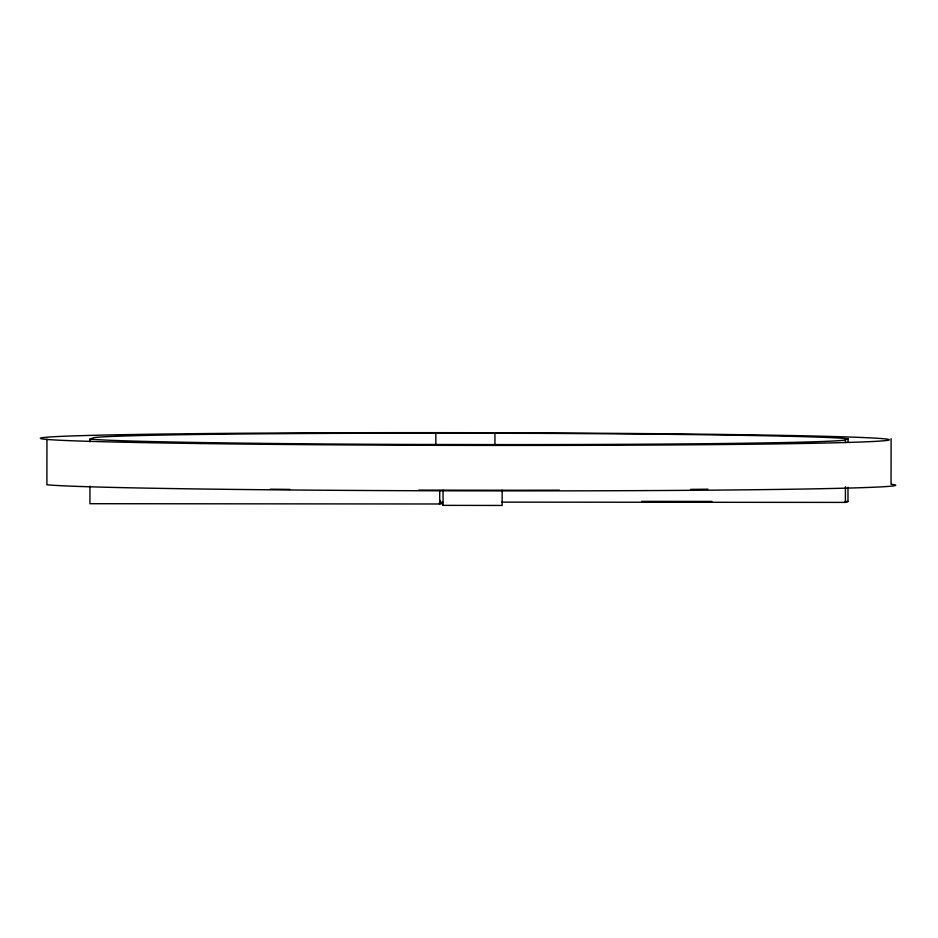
<?xml version="1.0" encoding="UTF-8"?>
<svg xmlns="http://www.w3.org/2000/svg" width="938" height="938" viewBox="0 0 938 938"><rect width="100%" height="100%" fill="white"/><g stroke="black" fill="none" stroke-linecap="round" stroke-linejoin="round"><path stroke-width="1.41" d="M46.947 439.125L46.9 484.782A424.234 6.343 0.1 0 0 511.667 490.891A424.234 6.343 0.1 0 0 891.053 484.301L891.1 438.656M89.954 486.142L89.931 503.706L439.711 503.987L442.49 503.073M89.989 441.88L89.989 439.031L94.316 437.554A380.476 5.687 0.1 0 1 435.842 433.192L535.07 433.356A380.476 5.687 0.1 0 1 848.046 438.75L848.046 441.61M435.83 444.612L435.842 433.192M442.021 503.108L439.148 503.096L439.711 503.987L439.723 490.492M559.365 490.152A380.476 5.687 0.1 0 1 502.158 490.234L502.147 505.453L443.053 505.359L443.064 490.14M494.924 444.706L494.936 433.297M501.701 502.135L845.408 502.405L845.431 486.716M845.466 442.49L845.478 439.641M845.408 502.405L847.987 501.525L847.999 487.256M439.711 503.987L439.945 503.155L442.724 502.24M848.046 438.75L843.719 440.239A380.476 5.687 0.1 0 1 502.205 444.589L402.977 444.424A380.476 5.687 0.1 0 1 89.989 439.031M418.7 490.105L502.158 490.234M641.639 501.361L711.883 501.42M845.068 501.525L847.987 501.525M439.711 500.177L443.053 505.359M707.838 489.19A380.476 5.687 0.1 0 1 690.45 489.378M289.865 489.39A380.476 5.687 0.1 0 1 270.425 489.202M200.755 443.545A424.234 6.343 0.1 0 0 887.77 440.309A424.234 6.343 0.1 0 0 318.545 432.828A424.234 6.343 0.1 0 0 200.755 443.545"/></g></svg>
